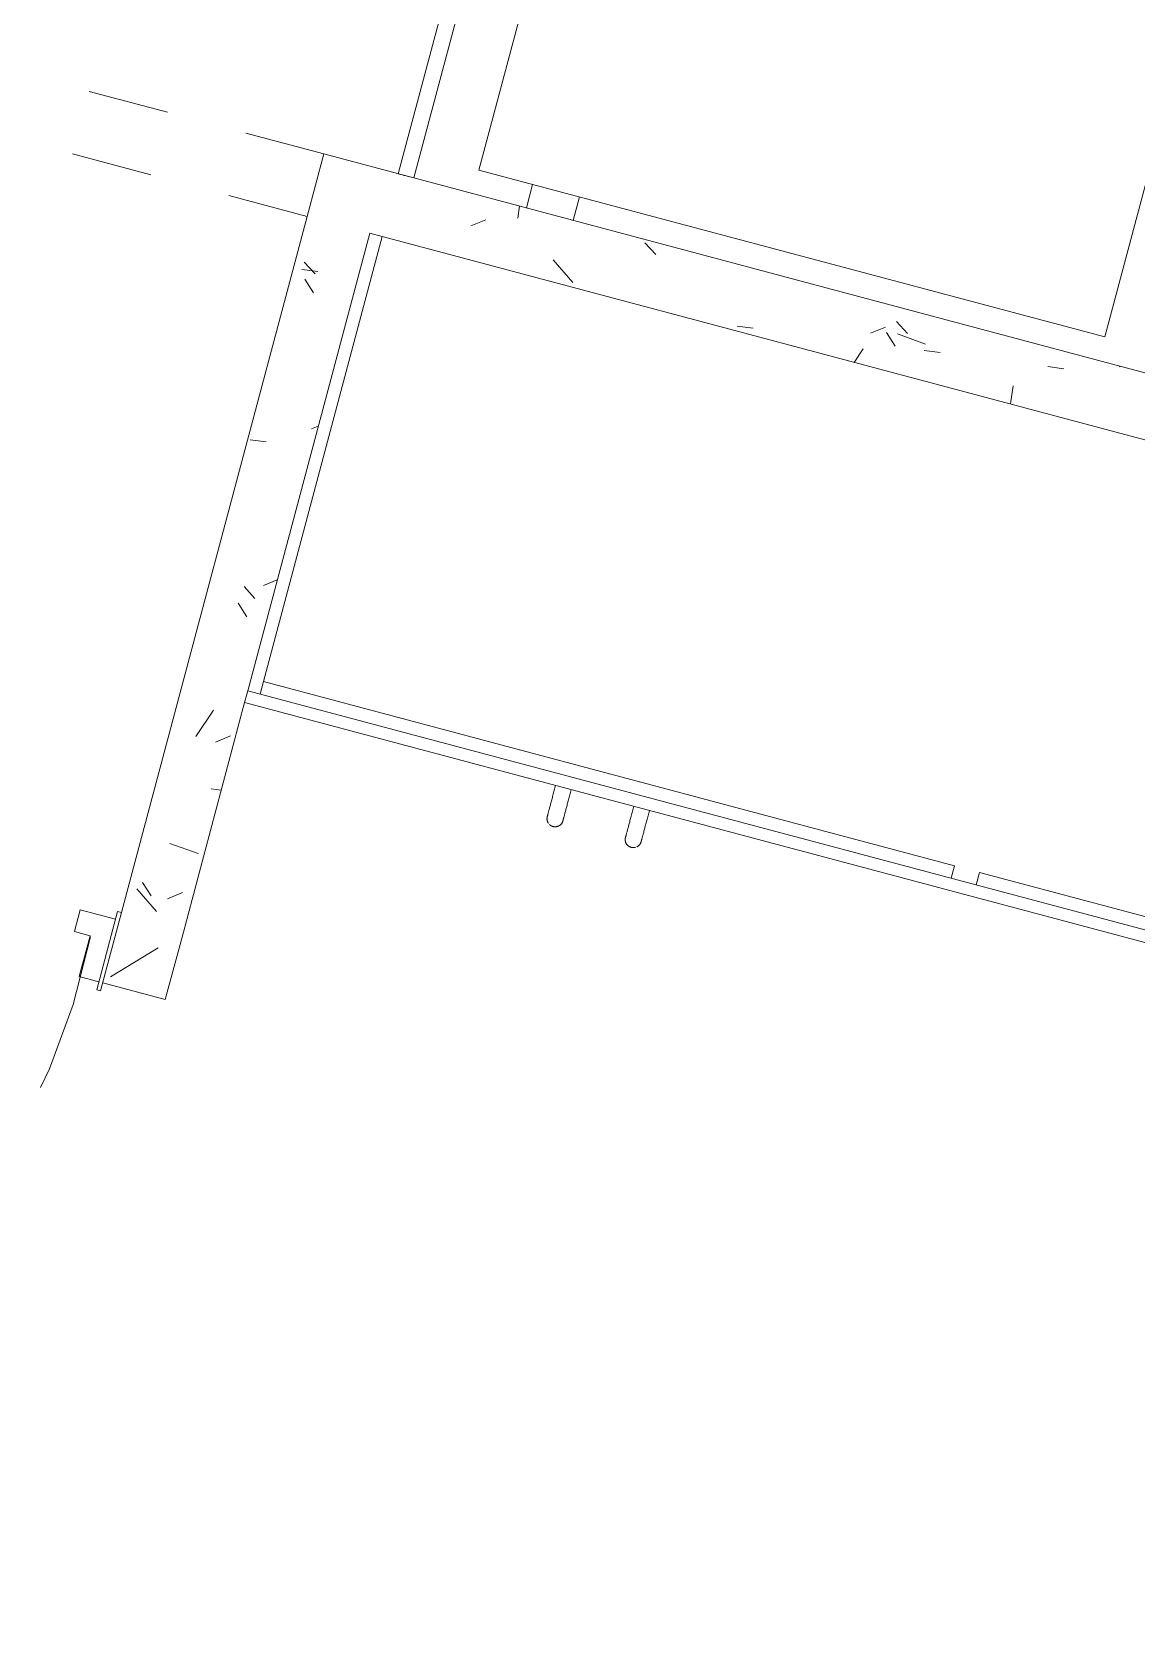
# Model space of a CAD drawing. Header units: metres. Extents: x 689715 to 690980, y 1005284 to 1006835.
# Drawn here: x 690775.866 to 690777.23, y 1005521.919 to 1005523.906 of the extents above; entities that cross this region are included whole.
import ezdxf

# ---------------------------------------------------------------- set-up
doc = ezdxf.new("R2010")
doc.units = ezdxf.units.M
for name, pattern in [('HIDDEN', [0.375, 0.25, -0.125]), ('Overhead', [0.00396875, 0.00238125, -0.0015875]), ('PHANTOM', [2.5, 1.25, -0.25, 0.25, -0.25, 0.25, -0.25])]:
    doc.linetypes.add(name, pattern=pattern)
doc.layers.add('0_HUELLAS CASAS CASTILLA', color=1, linetype='Continuous')
doc.layers.add('0_NUMERO DE LOTE FASE V', color=3, linetype='Continuous')
for name, color, linetype, lineweight in [('Equipos especializados', 8, 'Continuous', 13), ('Líneas ocultas', 7, 'HIDDEN', 13), ('Medium Lines', 10, 'Continuous', 18), ('Modelos genéricos', 7, 'Continuous', 13), ('Muebles de obra', 8, 'Continuous', 13), ('Muros', 7, 'Continuous', 13), ('Overhead', 7, 'Overhead', 13), ('Patrón de corte', 7, 'Continuous', 13), ('Puertas', 7, 'Continuous', 13)]:
    doc.layers.add(name, color=color, linetype=linetype, lineweight=lineweight)
pattern_1 = [(49.99999999999996, (0, -2.328306436538696e-10), (0.4377584771638401, -0.03836033982117172), [0.04599999999999997, -0.5029999999999996]), (354.9999999999999, (0, -2.328306436538696e-10), (-0.0843952140696779, 0.4580987315439033), [0.037, -0.402]), (100.451, (0.03600000008009374, -0.003000000258907676), (0.3526758939897786, 0.4199401312074266), [0.03899999999999999, -0.427]), (46.18399999999996, (0, 0.121999999973923), (0.6506308650644553, -0.1004214988211121), [0.06899999999999998, -0.7539999999999997]), (96.63599999999995, (0.05400000012014061, 0.113999999826774), (0.570191611846052, 0.5938707988951815), [0.058, -0.6409999999999998]), (351.1839999999999, (0, 0.121999999973923), (0.5697220635397624, 0.5936975411065765), [0.05499999999999999, -0.6039999999999999]), (21, (0.06099999987054616, 0.09100000001490116), (0.3642747293136029, -0.245780230253577), [0.04599999999999997, -0.5029999999999996]), (326, (0.06099999987054616, 0.09100000001490116), (0.1482769546615402, 0.4415777901075864), [0.03699999999999999, -0.4019999999999999]), (71.451, (0.09099999989848584, 0.07100000022910535), (0.512048302653334, 0.1963072483374968), [0.03900000000000001, -0.4270000000000002]), (37.49999999999998, (0, -2.328306436538696e-10), (0.007375797972208928, 0.2022933454275577), [0.02, -0.3769999999999999, 0.02, -0.3879999999999999, -0.4039999999999999]), (37.49999999999998, (0, -2.328306436538696e-10), (0.007375797972208928, 0.2022933454275577), [-0.8059999999999998, 0.02, -0.384]), (7.49999999999994, (0, -2.328306436538696e-10), (0.1600503399492728, 0.2399435114399267), [0.02, -0.2129999999999999, 0.02, -0.3679999999999999, -0.154]), (7.49999999999994, (0, -2.328306436538696e-10), (0.1600503399492728, 0.2399435114399267), [-0.6209999999999999, 0.02, -0.134]), (327.5, (-0.136000000173226, -2.328306436538696e-10), (0.325416223879766, -0.01404568388630395), [0.02, -0.132, 0.02, -0.455, -0.6309999999999999]), (327.5, (-0.136000000173226, -2.328306436538696e-10), (0.325416223879766, -0.01404568388630395), [-0.6279999999999999, 0.02, -0.6109999999999999]), (317.4999999999999, (-0.1970000000437722, -2.328306436538696e-10), (0.3554815006055005, 0.06081860510782444), [0.01999999999999999, -0.1779999999999999, 0.01999999999999999, -0.2959999999999999, -0.4479999999999997]), (317.4999999999999, (-0.1970000000437722, -2.328306436538696e-10), (0.3554815006055005, 0.06081860510782444), [-0.5139999999999997, 0.01999999999999999, -0.4279999999999998])]

# ---------------------------------------------------------------- blocks, each defined once
blk = doc.blocks.new('Refrigerator_parametric_8588 - Westinghouse 500x650x1370mm 2-V4-PLANO CLAVE _8 CASAS EN HILERA_ - Dependent 1')
at = {"layer": 'Equipos especializados'}
for p, q in [((0.2712431192603914, 0.4050000000000801), (0.2712431192603914, 0.3750000000000707)), ((0.3312431192603907, 0.3750000000000718), (0.3312431192603907, 0.4050000000000812)), ((0.3999999999999999, 0.3749999999999992), (-0.3999999999999999, 0.3749999999999992)), ((-0.4, 0.3749999999999992), (-0.4, -0.3249999999999941)), ((0.3999999999999999, -0.3249999999999941), (0.3999999999999999, 0.3749999999999992)), ((-0.4019999999999975, -0.3329999999999978), (-0.4019999999999975, -0.3599999999999976)), ((0.4019999999999975, -0.3329999999999978), (-0.4019999999999975, -0.3329999999999978)), ((-0.4, -0.3249999999999941), (0.3999999999999999, -0.3249999999999941)), ((-0.3899999999999994, -0.3249999999999941), (-0.3899999999999994, -0.3329999999999972)), ((0.3899999999999998, -0.3329999999999972), (0.3899999999999998, -0.3249999999999941)), ((0.4019999999999975, -0.3600000000000005), (0.4019999999999975, -0.3329999999999978))]:
    blk.add_line(p, q, dxfattribs=at)
at = {"layer": 'Equipos especializados', "flags": 128}
blk.add_lwpolyline([(-0.4019999999999975, -0.3599999999999975), (-0.3982557503066024, -0.3623161372531946), (-0.387092749513813, -0.3645891292516645), (-0.3687189432051898, -0.3667766344551419), (-0.3434766006276863, -0.3688379037806047), (-0.3118359388631749, -0.370734539680591), (-0.2743863635738973, -0.3724312114168569), (-0.2318254894901752, -0.3738963132051821), (-0.1849461451679221, -0.375102552971329), (-0.1346216040927357, -0.3760274607507476), (-0.0817893172471584, -0.3766538072615002), (-0.02743345017259764, -0.3769699248531843), (0.02743345017259744, -0.3769699248531845), (0.08178931724715814, -0.3766538072615008), (0.1346216040927356, -0.3760274607507486), (0.1849461451679219, -0.3751025529713303), (0.231825489490175, -0.3738963132051838), (0.2743863635738971, -0.372431211416859), (0.3118359388631747, -0.3707345396805933), (0.3434766006276861, -0.3688379037806072), (0.3687189432051898, -0.3667766344551446), (0.387092749513813, -0.3645891292516673), (0.3982557503066024, -0.3623161372531974), (0.4019999999999975, -0.3600000000000005)], dxfattribs=at)
blk = doc.blocks.new('PV_PUERTA SENCILLA - _90 x 2_18-1752378-PLANO CLAVE _8 CASAS EN HILERA_ - Dependent 1')
at = {"layer": 'Líneas ocultas', "color": 253}
for p, q in [((0.3683286352964649, 0.03999999999999443), (0.3683286352964649, 0.8799999999999943)), ((0.4193286352964649, 0.8799999999999943), (0.3683286352964649, 0.8799999999999943)), ((0.4193286352964649, 0.03999999999999443), (0.4193286352964649, 0.8799999999999943)), ((0.4193286352964649, 0.03999999999999443), (0.3683286352964649, 0.03999999999999443))]:
    blk.add_line(p, q, dxfattribs=at)
blk.add_arc((0.4193286352964647, 0.03999999999997304), 0.841546790142994, 93.47440736753113, 183.4744073675307, dxfattribs=at)
at = {"layer": 'Puertas', "color": 253}
for p, q in [((-0.4500000000000027, -0.05000000000000356), (-0.450000000000003, 0.04999999999999645)), ((-0.4450000000000029, 0.04999999999999647), (-0.450000000000003, 0.04999999999999645)), ((-0.4450000000000029, 0.04999999999999647), (-0.4450000000000027, -0.05000000000000354)), ((-0.4500000000000027, -0.05000000000000356), (-0.4450000000000027, -0.05000000000000354))]:
    blk.add_line(p, q, dxfattribs=at)
at = {"layer": 'Puertas', "color": 9, "lineweight": 9}
for p, q in [((-0.4200000000000045, 0.03999999999999649), (-0.4450000000000043, 0.03999999999999646)), ((-0.4200000000000044, -0.01225000000000943), (-0.4200000000000045, 0.03999999999999649)), ((0.45, 0.03999999999999823), (0.4200000000000014, 0.03999999999999804)), ((0.4200000000000014, 0.03999999999999804), (0.4200000000000016, -0.01225000000000783)), ((0.45, 0.03999999999999811), (0.45, -0.04000000000000049)), ((0.4499999999999998, -0.04000000000000187), (0.45, 0.03999999999999823)), ((-0.4000000000000044, -0.01225000000000941), (-0.4200000000000044, -0.01225000000000943)), ((-0.4000000000000044, -0.04000000000000346), (-0.4000000000000044, -0.01225000000000941)), ((0.4200000000000016, -0.01225000000000783), (0.4000000000000016, -0.0122500000000079)), ((0.4000000000000016, -0.0122500000000079), (0.4000000000000013, -0.04000000000000183)), ((-0.4450000000000042, -0.04000000000000354), (-0.4000000000000044, -0.04000000000000346)), ((0.4000000000000013, -0.04000000000000183), (0.440051569265505, -0.04000000000000186))]:
    blk.add_line(p, q, dxfattribs=at)
blk = doc.blocks.new('M_Opening-Door - 0_90 x 2_21 m-1018766-PLANO CLAVE _8 CASAS EN HILERA_ - Dependent 1')
at = {"layer": 'Medium Lines', "color": 53}
for p, q in [((-0.4581886567164147, 0.04000000000000224), (-0.4581886567164147, -0.03999999999999618)), ((0.4418113432835851, -0.03999999999999618), (0.4418113432835851, 0.04000000000000224))]:
    blk.add_line(p, q, dxfattribs=at)
at = {"layer": 'Overhead', "color": 253}
for p, q in [((0.4418113432835851, 0.04000000000000224), (-0.4581886567164147, 0.04000000000000224)), ((-0.4581886567164147, -0.03999999999999618), (0.4418113432835851, -0.03999999999999618))]:
    blk.add_line(p, q, dxfattribs=at)
blk = doc.blocks.new('PV_CLOSET - CLOSET DE 1_83-940808-PLANO CLAVE _8 CASAS EN HILERA_ - Dependent 1')
at = {"layer": 'Muebles de obra'}
for p, q in [((0.8990000000000112, -2.97788460557058e-15), (-0.8989999999999845, -2.97788460557058e-15)), ((-0.8989999999999844, -2.97788460557058e-15), (-0.8989999999999844, -0.5689999999999991)), ((0.8990000000000113, -0.5690000000000002), (0.8990000000000112, -2.97788460557058e-15)), ((-0.898999999999968, -0.569), (-0.01600000000000015, -0.569)), ((-0.898999999999968, -0.569), (-0.898999999999968, -0.5849999999999996)), ((-0.01600000000000015, -0.5849999999999996), (-0.01600000000000015, -0.569)), ((0.01600000000000015, -0.569), (0.8990000000000322, -0.569)), ((0.01600000000000015, -0.5849999999999996), (0.01600000000000015, -0.569)), ((0.8990000000000322, -0.569), (0.8990000000000322, -0.5849999999999996)), ((-0.9150000000000001, -0.585), (0.914999999999998, -0.585)), ((-0.9150000000000001, -0.5999999999999999), (-0.9150000000000001, -0.585)), ((0.9149999999999981, -0.585), (0.9149999999999981, -0.5999999999999999)), ((0.9149999999999981, -0.5999999999999999), (-0.915, -0.5999999999999999))]:
    blk.add_line(p, q, dxfattribs=at)
at = {"layer": 'Muebles de obra', "flags": 128}
for points in [[(-0.5175000000000015, -0.6000000000000618), (-0.5175000000000015, -0.6015995733675272), (-0.5175000000000015, -0.6031965877588289), (-0.5175000000000015, -0.6047884882916182), (-0.5175000000000015, -0.6063727282646315), (-0.5175000000000015, -0.6079467732318647), (-0.5175000000000015, -0.609508105057148), (-0.5175000000000015, -0.6110542259426268), (-0.5175000000000015, -0.6125826624247066), (-0.5175000000000015, -0.6140909693310658), (-0.5175000000000015, -0.6155767336924086), (-0.5175000000000015, -0.6170375786027016), (-0.5175000000000015, -0.6184711670217209), (-0.5175000000000015, -0.6198752055138114), (-0.5175000000000015, -0.621247447916897), (-0.5175000000000015, -0.622585698935864), (-0.5175000000000015, -0.6238878176545579), (-0.5175000000000015, -0.6251517209608008), (-0.5175000000000015, -0.6263753868789209), (-0.5175000000000015, -0.6275568578044832), (-0.5175000000000015, -0.628694243636043), (-0.5175000000000015, -0.6297857247988964), (-0.5175000000000015, -0.6308295551560212), (-0.5175000000000015, -0.6318240648015166), (-0.5175000000000015, -0.6327676627321016), (-0.5175000000000015, -0.6336588393923782), (-0.5175000000000015, -0.6344961690897953), (-0.5175000000000015, -0.6352783122754604), (-0.5175000000000015, -0.6360040176871221), (-0.5175000000000015, -0.6366721243509326), (-0.5175000000000015, -0.6372815634387512), (-0.5175000000000015, -0.6378313599780426), (-0.5175000000000015, -0.6383206344116303), (-0.5175000000000015, -0.6387486040047926), (-0.5175000000000015, -0.639114584097474), (-0.5175000000000015, -0.6394179891996002), (-0.5175000000000015, -0.6396583339277285), (-0.5175000000000015, -0.6398352337815677), (-0.5175000000000015, -0.6399484057590843), (-0.5175000000000015, -0.6399976688092605)], [(-0.4975000000000017, -0.6400000000000624), (-0.4975000000000017, -0.6399680042665008), (-0.4975000000000017, -0.6398720682521664), (-0.4975000000000017, -0.639712345434216), (-0.4975000000000017, -0.6394890913350866), (-0.4975000000000017, -0.6392026631137118), (-0.4975000000000017, -0.6388535189941427), (-0.4975000000000017, -0.6384422175324923), (-0.4975000000000017, -0.6379694167233593), (-0.4975000000000017, -0.6374358729471788), (-0.4975000000000017, -0.6368424397601775), (-0.4975000000000017, -0.6361900665288602), (-0.4975000000000017, -0.635479796911233), (-0.4975000000000017, -0.634712767187168), (-0.4975000000000017, -0.6338902044405985), (-0.4975000000000017, -0.633013424596449), (-0.4975000000000017, -0.6320838303154334), (-0.4975000000000017, -0.6311029087500989), (-0.4975000000000017, -0.6300722291656977), (-0.4975000000000017, -0.6289934404296976), (-0.4975000000000017, -0.6278682683739489), (-0.4975000000000017, -0.6266985130337147), (-0.4975000000000017, -0.6254860457680054), (-0.4975000000000017, -0.6242328062657998), (-0.4975000000000017, -0.6229407994429603), (-0.4975000000000017, -0.6216120922347866), (-0.4975000000000017, -0.6202488102893736), (-0.4975000000000017, -0.6188531345670113), (-0.4975000000000017, -0.6174272978511307), (-0.4975000000000017, -0.6159735811763127), (-0.4975000000000017, -0.6144943101791289), (-0.4975000000000017, -0.6129918513776134), (-0.4975000000000017, -0.6114686083853398), (-0.4975000000000017, -0.6099270180661577), (-0.4975000000000017, -0.6083695466357185), (-0.4975000000000017, -0.6067986857160725), (-0.4975000000000017, -0.6052169483495881), (-0.4975000000000017, -0.6036268649786352), (-0.4975000000000017, -0.602030979397405), (-0.4975000000000017, -0.6004318446823922), (-0.4975000000000017, -0.6000000000000628)], [(-0.4175000000000134, -0.6000000000000596), (-0.4175000000000134, -0.601599573367525), (-0.4175000000000134, -0.6031965877588268), (-0.4175000000000134, -0.6047884882916161), (-0.4175000000000134, -0.6063727282646293), (-0.4175000000000134, -0.6079467732318614), (-0.4175000000000134, -0.6095081050571448), (-0.4175000000000134, -0.6110542259426235), (-0.4175000000000134, -0.6125826624247045), (-0.4175000000000134, -0.6140909693310626), (-0.4175000000000134, -0.6155767336924054), (-0.4175000000000134, -0.6170375786026995), (-0.4175000000000134, -0.6184711670217188), (-0.4175000000000134, -0.6198752055138091), (-0.4175000000000134, -0.6212474479168948), (-0.4175000000000134, -0.6225856989358608), (-0.4175000000000134, -0.6238878176545547), (-0.4175000000000134, -0.6251517209607987), (-0.4175000000000134, -0.6263753868789177), (-0.4175000000000134, -0.627556857804481), (-0.4175000000000134, -0.6286942436360408), (-0.4175000000000134, -0.629785724798893), (-0.4175000000000134, -0.6308295551560179), (-0.4175000000000134, -0.6318240648015145), (-0.4175000000000134, -0.6327676627320994), (-0.4175000000000134, -0.633658839392375), (-0.4175000000000134, -0.6344961690897931), (-0.4175000000000134, -0.6352783122754572), (-0.4175000000000134, -0.6360040176871189), (-0.4175000000000134, -0.6366721243509303), (-0.4175000000000134, -0.637281563438748), (-0.4175000000000134, -0.6378313599780405), (-0.4175000000000134, -0.6383206344116271), (-0.4175000000000134, -0.6387486040047894), (-0.4175000000000134, -0.6391145840974708), (-0.4175000000000134, -0.6394179891995981), (-0.4175000000000134, -0.6396583339277264), (-0.4175000000000134, -0.6398352337815644), (-0.4175000000000134, -0.6399484057590821), (-0.4175000000000134, -0.6399976688092583)], [(-0.3975000000000136, -0.6400000000000592), (-0.3975000000000136, -0.6399680042664975), (-0.3975000000000136, -0.6398720682521631), (-0.3975000000000136, -0.6397123454342127), (-0.3975000000000136, -0.6394890913350845), (-0.3975000000000136, -0.6392026631137085), (-0.3975000000000136, -0.6388535189941406), (-0.3975000000000136, -0.6384422175324891), (-0.3975000000000136, -0.6379694167233572), (-0.3975000000000136, -0.6374358729471756), (-0.3975000000000136, -0.6368424397601743), (-0.3975000000000136, -0.636190066528857), (-0.3975000000000136, -0.6354797969112298), (-0.3975000000000136, -0.6347127671871647), (-0.3975000000000136, -0.6338902044405963), (-0.3975000000000136, -0.6330134245964458), (-0.3975000000000136, -0.6320838303154311), (-0.3975000000000136, -0.6311029087500967), (-0.3975000000000136, -0.6300722291656955), (-0.3975000000000136, -0.6289934404296943), (-0.3975000000000136, -0.6278682683739457), (-0.3975000000000136, -0.6266985130337115), (-0.3975000000000136, -0.6254860457680022), (-0.3975000000000136, -0.6242328062657976), (-0.3975000000000136, -0.6229407994429571), (-0.3975000000000136, -0.6216120922347844), (-0.3975000000000136, -0.6202488102893704), (-0.3975000000000136, -0.6188531345670091), (-0.3975000000000136, -0.6174272978511275), (-0.3975000000000136, -0.6159735811763105), (-0.3975000000000136, -0.6144943101791257), (-0.3975000000000136, -0.6129918513776101), (-0.3975000000000136, -0.6114686083853377), (-0.3975000000000136, -0.6099270180661543), (-0.3975000000000136, -0.6083695466357152), (-0.3975000000000136, -0.6067986857160692), (-0.3975000000000136, -0.6052169483495848), (-0.3975000000000136, -0.6036268649786319), (-0.3975000000000136, -0.6020309793974018), (-0.3975000000000136, -0.60043184468239), (-0.3975000000000136, -0.6000000000000596)], [(0.3974999999999833, -0.6000000000000628), (0.3974999999999833, -0.6015995733675282), (0.3974999999999833, -0.60319658775883), (0.3974999999999833, -0.6047884882916194), (0.3974999999999833, -0.6063727282646325), (0.3974999999999833, -0.6079467732318657), (0.3974999999999833, -0.609508105057148), (0.3974999999999833, -0.6110542259426278), (0.3974999999999833, -0.6125826624247077), (0.3974999999999833, -0.6140909693310658), (0.3974999999999833, -0.6155767336924086), (0.3974999999999833, -0.6170375786027027), (0.3974999999999833, -0.618471167021722), (0.3974999999999833, -0.6198752055138125), (0.3974999999999833, -0.6212474479168981), (0.3974999999999833, -0.622585698935863), (0.3974999999999833, -0.623887817654559), (0.3974999999999833, -0.625151720960802), (0.3974999999999833, -0.6263753868789209), (0.3974999999999833, -0.6275568578044843), (0.3974999999999833, -0.628694243636044), (0.3974999999999833, -0.6297857247988964), (0.3974999999999833, -0.6308295551560222), (0.3974999999999833, -0.6318240648015178), (0.3974999999999833, -0.6327676627321026), (0.3974999999999833, -0.6336588393923782), (0.3974999999999833, -0.6344961690897964), (0.3974999999999833, -0.6352783122754604), (0.3974999999999833, -0.6360040176871232), (0.3974999999999833, -0.6366721243509336), (0.3974999999999833, -0.6372815634387512), (0.3974999999999833, -0.6378313599780437), (0.3974999999999833, -0.6383206344116314), (0.3974999999999833, -0.6387486040047926), (0.3974999999999833, -0.6391145840974751), (0.3974999999999833, -0.6394179891996002), (0.3974999999999833, -0.6396583339277296), (0.3974999999999833, -0.6398352337815677), (0.3974999999999833, -0.6399484057590854), (0.3974999999999833, -0.6399976688092616)], [(0.4174999999999831, -0.6400000000000624), (0.4174999999999831, -0.6399680042665018), (0.4174999999999831, -0.6398720682521675), (0.4174999999999831, -0.6397123454342171), (0.4174999999999831, -0.6394890913350877), (0.4174999999999831, -0.6392026631137118), (0.4174999999999831, -0.6388535189941438), (0.4174999999999831, -0.6384422175324934), (0.4174999999999831, -0.6379694167233604), (0.4174999999999831, -0.63743587294718), (0.4174999999999831, -0.6368424397601775), (0.4174999999999831, -0.6361900665288613), (0.4174999999999831, -0.6354797969112341), (0.4174999999999831, -0.6347127671871691), (0.4174999999999831, -0.6338902044405995), (0.4174999999999831, -0.633013424596449), (0.4174999999999831, -0.6320838303154344), (0.4174999999999831, -0.6311029087500999), (0.4174999999999831, -0.6300722291656988), (0.4174999999999831, -0.6289934404296976), (0.4174999999999831, -0.62786826837395), (0.4174999999999831, -0.6266985130337147), (0.4174999999999831, -0.6254860457680054), (0.4174999999999831, -0.6242328062658008), (0.4174999999999831, -0.6229407994429603), (0.4174999999999831, -0.6216120922347876), (0.4174999999999831, -0.6202488102893736), (0.4174999999999831, -0.6188531345670113), (0.4174999999999831, -0.6174272978511318), (0.4174999999999831, -0.6159735811763127), (0.4174999999999831, -0.61449431017913), (0.4174999999999831, -0.6129918513776145), (0.4174999999999831, -0.6114686083853409), (0.4174999999999831, -0.6099270180661577), (0.4174999999999831, -0.6083695466357195), (0.4174999999999831, -0.6067986857160725), (0.4174999999999831, -0.6052169483495881), (0.4174999999999831, -0.6036268649786352), (0.4174999999999831, -0.602030979397405), (0.4174999999999831, -0.6004318446823932), (0.4174999999999831, -0.6000000000000628)], [(0.4975000000000017, -0.6000000000000596), (0.4975000000000017, -0.601599573367525), (0.4975000000000017, -0.6031965877588268), (0.4975000000000017, -0.6047884882916161), (0.4975000000000017, -0.6063727282646304), (0.4975000000000017, -0.6079467732318625), (0.4975000000000017, -0.6095081050571448), (0.4975000000000017, -0.6110542259426246), (0.4975000000000017, -0.6125826624247055), (0.4975000000000017, -0.6140909693310637), (0.4975000000000017, -0.6155767336924054), (0.4975000000000017, -0.6170375786026995), (0.4975000000000017, -0.6184711670217188), (0.4975000000000017, -0.6198752055138091), (0.4975000000000017, -0.6212474479168948), (0.4975000000000017, -0.6225856989358619), (0.4975000000000017, -0.6238878176545558), (0.4975000000000017, -0.6251517209607987), (0.4975000000000017, -0.6263753868789188), (0.4975000000000017, -0.627556857804481), (0.4975000000000017, -0.6286942436360408), (0.4975000000000017, -0.6297857247988942), (0.4975000000000017, -0.630829555156019), (0.4975000000000017, -0.6318240648015145), (0.4975000000000017, -0.6327676627320994), (0.4975000000000017, -0.6336588393923761), (0.4975000000000017, -0.6344961690897931), (0.4975000000000017, -0.6352783122754583), (0.4975000000000017, -0.63600401768712), (0.4975000000000017, -0.6366721243509303), (0.4975000000000017, -0.6372815634387491), (0.4975000000000017, -0.6378313599780405), (0.4975000000000017, -0.6383206344116281), (0.4975000000000017, -0.6387486040047894), (0.4975000000000017, -0.6391145840974719), (0.4975000000000017, -0.6394179891995981), (0.4975000000000017, -0.6396583339277264), (0.4975000000000017, -0.6398352337815655), (0.4975000000000017, -0.6399484057590821), (0.4975000000000017, -0.6399976688092583)], [(0.5175000000000015, -0.6400000000000592), (0.5175000000000015, -0.6399680042664986), (0.5175000000000015, -0.6398720682521641), (0.5175000000000015, -0.6397123454342138), (0.5175000000000015, -0.6394890913350845), (0.5175000000000015, -0.6392026631137097), (0.5175000000000015, -0.6388535189941416), (0.5175000000000015, -0.6384422175324902), (0.5175000000000015, -0.6379694167233572), (0.5175000000000015, -0.6374358729471767), (0.5175000000000015, -0.6368424397601754), (0.5175000000000015, -0.6361900665288581), (0.5175000000000015, -0.6354797969112309), (0.5175000000000015, -0.6347127671871658), (0.5175000000000015, -0.6338902044405963), (0.5175000000000015, -0.6330134245964468), (0.5175000000000015, -0.6320838303154311), (0.5175000000000015, -0.6311029087500978), (0.5175000000000015, -0.6300722291656955), (0.5175000000000015, -0.6289934404296954), (0.5175000000000015, -0.6278682683739467), (0.5175000000000015, -0.6266985130337115), (0.5175000000000015, -0.6254860457680033), (0.5175000000000015, -0.6242328062657976), (0.5175000000000015, -0.6229407994429582), (0.5175000000000015, -0.6216120922347844), (0.5175000000000015, -0.6202488102893714), (0.5175000000000015, -0.6188531345670091), (0.5175000000000015, -0.6174272978511286), (0.5175000000000015, -0.6159735811763105), (0.5175000000000015, -0.6144943101791268), (0.5175000000000015, -0.6129918513776113), (0.5175000000000015, -0.6114686083853388), (0.5175000000000015, -0.6099270180661555), (0.5175000000000015, -0.6083695466357163), (0.5175000000000015, -0.6067986857160703), (0.5175000000000015, -0.6052169483495848), (0.5175000000000015, -0.603626864978633), (0.5175000000000015, -0.6020309793974029), (0.5175000000000015, -0.60043184468239), (0.5175000000000015, -0.6000000000000596)], [(-0.5175000000000015, -0.6400000000000613), (-0.5175000000000015, -0.6399680042665008), (-0.5175000000000015, -0.6398720682521664), (-0.5175000000000015, -0.639712345434216), (-0.5175000000000015, -0.6394890913350866), (-0.5175000000000015, -0.6392026631137118), (-0.5175000000000015, -0.6388535189941427), (-0.5175000000000015, -0.6384422175324923), (-0.5175000000000015, -0.6379694167233593), (-0.5175000000000015, -0.6374358729471788), (-0.5175000000000015, -0.6368424397601775), (-0.5175000000000015, -0.6361900665288602)], [(-0.5140122966052784, -0.647588807081871), (-0.5143105588050747, -0.6473223144403638), (-0.5145979255636226, -0.6470441076577624), (-0.5148739371554152, -0.6467546318055729), (-0.51513815202078, -0.6464543499834057), (-0.5153901474722982, -0.6461437425781185), (-0.5156295203710015, -0.645823306495303), (-0.5158558877713144, -0.6454935543643331), (-0.5160688875336905, -0.6451550137182767), (-0.5162681789039446, -0.6448082261499479), (-0.5164534430583957, -0.6444537464454798), (-0.5166243836139218, -0.6440921416967819), (-0.5167807271020951, -0.6437239903943123), (-0.5169222234066885, -0.6433498815016204), (-0.5170486461637992, -0.6429704135131303), (-0.5171597931239817, -0.6425861934966726), (-0.5172554864758143, -0.642197836122313), (-0.5173355731303427, -0.6418059626790039), (-0.5173999249660071, -0.6414112000806599), (-0.5174484390335963, -0.6410141798632284), (-0.5174810377209521, -0.6406155371743602), (-0.517497668877131, -0.6402159097573229), (-0.5175000000000015, -0.6400000000000613)], [(-0.4975000000000017, -0.6400000000000613), (-0.4975079989333924, -0.6403998933419274), (-0.4975319829369749, -0.6407991469397532), (-0.4975719136414641, -0.6411971220729504), (-0.4976277271662454, -0.6415931820662032), (-0.4976993342215885, -0.6419866933080118), (-0.4977866202514825, -0.6423770262643327), (-0.4978894456168929, -0.6427635564857032), (-0.4980076458191774, -0.6431456656062233), (-0.4981410317632226, -0.6435227423328126), (-0.4982893900599745, -0.6438941834231489), (-0.4984524833678028, -0.644259394650721), (-0.4986300507722093, -0.6446177917554758), (-0.4988218082032242, -0.644968801378499), (-0.4990274488898677, -0.6453118619792707), (-0.4992466438509053, -0.6456464247340122), (-0.4994790424211606, -0.6459719544136854), (-0.499724272812492, -0.6462879302402461), (-0.4999819427085948, -0.6465938467197762), (-0.5002516398925935, -0.6468892144511672), (-0.5005329329065301, -0.6471735609090569), (-0.5008253717415878, -0.6474464311997703), (-0.5011284885580178, -0.6477073887890512), (-0.5014417984335674, -0.6479560162004251), (-0.501764800139278, -0.648191915683071), (-0.5020969769413209, -0.6484147098481408), (-0.5024377974276747, -0.6486240422724958), (-0.502786716358265, -0.6488195780689121), (-0.5031431755372356, -0.649001004421827), (-0.5035066047059393, -0.649168031087779), (-0.5038764224552359, -0.6493203908597337), (-0.5042520371556142, -0.6494578399945571), (-0.5046328479036816, -0.6495801586029543), (-0.5050182454834782, -0.6496871510012451), (-0.5054076133410863, -0.6497786460244147), (-0.5058003285709987, -0.6498544972999465), (-0.50619576291262, -0.6499145834819786), (-0.5065932837553591, -0.6499588084454375), (-0.5069922551506647, -0.6499871014398177), (-0.5073920388294212, -0.6499994172023615), (-0.5077919952230158, -0.6499957360304769), (-0.5081914844865425, -0.6499760638132532), (-0.508589867522401, -0.649940432022043), (-0.5089865070027146, -0.6498888976601086), (-0.5093807683889313, -0.6498215431714373), (-0.5097720209469321, -0.649738476308843), (-0.5101596387560915, -0.649639829961586), (-0.510543001710601, -0.6495257619427779), (-0.5109214965115114, -0.6493964547369145), (-0.5112945176478845, -0.6492521152079433), (-0.5116614683654733, -0.6490929742683189), (-0.5120217616214111, -0.6489192865095949), (-0.5123748210233466, -0.6487313297951375)], [(-0.4975000000000017, -0.6383206344116303), (-0.4975000000000017, -0.6387486040047915), (-0.4975000000000017, -0.639114584097474), (-0.4975000000000017, -0.6394179891996002), (-0.4975000000000017, -0.6396583339277285), (-0.4975000000000017, -0.6398352337815666), (-0.4975000000000017, -0.6399484057590843), (-0.4975000000000017, -0.6399976688092605)], [(-0.4175000000000134, -0.6400000000000592), (-0.4175000000000134, -0.6399680042664975), (-0.4175000000000134, -0.6398720682521631), (-0.4175000000000134, -0.6397123454342127), (-0.4175000000000134, -0.6394890913350845), (-0.4175000000000134, -0.6392026631137085), (-0.4175000000000134, -0.6388535189941406), (-0.4175000000000134, -0.6384422175324891), (-0.4175000000000134, -0.637969416723356)], [(-0.4024377974276866, -0.6486240422724926), (-0.4027867163582748, -0.6488195780689089), (-0.4031431755372454, -0.6490010044218237), (-0.4035066047059513, -0.6491680310877769), (-0.4038764224552456, -0.6493203908597316), (-0.4042520371556261, -0.6494578399945539), (-0.4046328479036956, -0.649580158602951), (-0.4050182454834901, -0.6496871510012419), (-0.4054076133411004, -0.6497786460244125), (-0.4058003285710106, -0.6498544972999433), (-0.4061957629126319, -0.6499145834819753), (-0.4065932837553688, -0.6499588084454343), (-0.4069922551506788, -0.6499871014398145), (-0.4073920388294309, -0.6499994172023583), (-0.4077919952230256, -0.6499957360304737), (-0.4081914844865544, -0.6499760638132511), (-0.4085898675224108, -0.6499404320220397), (-0.4089865070027286, -0.6498888976601053), (-0.4093807683889432, -0.649821543171434), (-0.4097720209469461, -0.6497384763088397), (-0.4101596387561034, -0.6496398299615828), (-0.4105430017106107, -0.6495257619427747), (-0.4109214965115212, -0.6493964547369112), (-0.4112945176478964, -0.6492521152079401), (-0.4116614683654853, -0.6490929742683157), (-0.412021761621423, -0.6489192865095916), (-0.4123748210233564, -0.6487313297951341), (-0.4127200817515613, -0.6485294048155875), (-0.4130569914625196, -0.6483138346078454), (-0.4133850111725692, -0.648084964038254), (-0.4137036161201407, -0.647843159250904), (-0.4140122966052881, -0.6475888070818688), (-0.4143105588050865, -0.6473223144403616), (-0.4145979255636345, -0.6470441076577603), (-0.4148739371554271, -0.6467546318055708), (-0.4151381520207918, -0.6464543499834025), (-0.4153901474723101, -0.6461437425781151), (-0.4156295203710135, -0.6458233064952997), (-0.4158558877713285, -0.6454935543643299), (-0.4160688875337046, -0.6451550137182734), (-0.4162681789039565, -0.6448082261499447), (-0.4164534430584098, -0.6444537464454765), (-0.4166243836139337, -0.6440921416967786), (-0.416780727102107, -0.64372399039431), (-0.4169222234067003, -0.6433498815016172), (-0.417048646163809, -0.6429704135131271), (-0.4171597931239936, -0.6425861934966705), (-0.4172554864758241, -0.6421978361223097), (-0.4173355731303546, -0.6418059626790007), (-0.4173999249660189, -0.6414112000806577), (-0.4174484390336103, -0.6410141798632252), (-0.4174810377209662, -0.6406155371743579), (-0.417497668877143, -0.6402159097573197), (-0.4175000000000134, -0.6400000000000592)], [(-0.3975000000000136, -0.6400000000000592), (-0.3975079989334043, -0.6403998933419253), (-0.3975319829369868, -0.6407991469397509), (-0.397571913641476, -0.6411971220729472), (-0.3976277271662573, -0.6415931820662011), (-0.3976993342216004, -0.6419866933080096), (-0.3977866202514922, -0.6423770262643294), (-0.3978894456169069, -0.6427635564856999), (-0.3980076458191893, -0.6431456656062201), (-0.3981410317632345, -0.6435227423328094), (-0.3982893900599843, -0.6438941834231456), (-0.3984524833678147, -0.6442593946507189), (-0.3986300507722212, -0.6446177917554726), (-0.3988218082032383, -0.6449688013784958), (-0.3990274488898796, -0.6453118619792675), (-0.3992466438509172, -0.6456464247340089), (-0.3994790424211703, -0.6459719544136822), (-0.3997242728125039, -0.6462879302402429), (-0.3999819427086045, -0.6465938467197739), (-0.4002516398926053, -0.646889214451164), (-0.400532932906542, -0.6471735609090536), (-0.4008253717416019, -0.647446431199767)], [(-0.3975000000000136, -0.6360040176871189), (-0.3975000000000136, -0.6366721243509292), (-0.3975000000000136, -0.637281563438748), (-0.3975000000000136, -0.6378313599780394), (-0.3975000000000136, -0.6383206344116271), (-0.3975000000000136, -0.6387486040047894), (-0.3975000000000136, -0.6391145840974708), (-0.3975000000000136, -0.639417989199597), (-0.3975000000000136, -0.6396583339277253), (-0.3975000000000136, -0.6398352337815644), (-0.3975000000000136, -0.6399484057590811), (-0.3975000000000136, -0.6399976688092572)], [(0.3974999999999833, -0.6400000000000624), (0.3974999999999833, -0.6399680042665018), (0.3974999999999833, -0.6398720682521664), (0.3974999999999833, -0.6397123454342171), (0.3974999999999833, -0.6394890913350877), (0.3974999999999833, -0.6392026631137118), (0.3974999999999833, -0.6388535189941438), (0.3974999999999833, -0.6384422175324934), (0.3974999999999833, -0.6379694167233604)], [(0.41256220257231, -0.6486240422724958), (0.4122132836417197, -0.6488195780689121), (0.4118568244627491, -0.649001004421827), (0.4114933952940454, -0.6491680310877801), (0.4111235775447489, -0.6493203908597337), (0.4107479628443705, -0.6494578399945582), (0.4103671520963032, -0.6495801586029543), (0.4099817545165066, -0.6496871510012451), (0.4095923866588962, -0.6497786460244157), (0.4091996714289861, -0.6498544972999476), (0.4088042370873626, -0.6499145834819786), (0.4084067162446257, -0.6499588084454386), (0.4080077448493179, -0.6499871014398177), (0.4076079611705636, -0.6499994172023615), (0.4072080047769689, -0.649995736030478), (0.4068085155134401, -0.6499760638132532), (0.4064101324775837, -0.649940432022043), (0.4060134929972701, -0.6498888976601086), (0.4056192316110535, -0.6498215431714384), (0.4052279790530527, -0.6497384763088441), (0.4048403612438933, -0.649639829961586), (0.4044569982893838, -0.6495257619427779), (0.4040785034884733, -0.6493964547369155), (0.4037054823521002, -0.6492521152079445), (0.4033385316345114, -0.6490929742683189), (0.4029782383785736, -0.648919286509596), (0.4026251789766381, -0.6487313297951375), (0.4022799182484353, -0.6485294048155907), (0.401943008537477, -0.6483138346078486), (0.4016149888274297, -0.6480849640382572), (0.4012963838798559, -0.6478431592509061), (0.4009877033947086, -0.647588807081872), (0.4006894411949101, -0.6473223144403649), (0.4004020744363621, -0.6470441076577635), (0.4001260628445696, -0.646754631805574), (0.3998618479792048, -0.6464543499834068), (0.3996098525276865, -0.6461437425781185), (0.3993704796289832, -0.645823306495303), (0.3991441122286703, -0.6454935543643331), (0.3989311124662942, -0.6451550137182767), (0.3987318210960402, -0.644808226149949), (0.3985465569415891, -0.6444537464454808), (0.3983756163860629, -0.6440921416967819), (0.3982192728978897, -0.6437239903943123), (0.3980777765932963, -0.6433498815016215), (0.3979513538361855, -0.6429704135131314), (0.397840206876003, -0.6425861934966737), (0.3977445135241704, -0.642197836122313), (0.397664426869642, -0.641805962679005), (0.3976000750339777, -0.6414112000806609), (0.3975515609663886, -0.6410141798632284), (0.3975189622790326, -0.6406155371743611), (0.3975023311228537, -0.640215909757324), (0.3974999999999833, -0.6400000000000624)], [(0.4174999999999831, -0.6400000000000624), (0.4174920010665923, -0.6403998933419285), (0.4174680170630077, -0.6407991469397543), (0.4174280863585206, -0.6411971220729515), (0.4173722728337394, -0.6415931820662043), (0.4173006657783962, -0.6419866933080128), (0.4172133797485023, -0.6423770262643337), (0.4171105543830919, -0.6427635564857032), (0.4169923541808073, -0.6431456656062233), (0.4168589682367622, -0.6435227423328126), (0.4167106099400102, -0.6438941834231489), (0.4165475166321841, -0.6442593946507221), (0.4163699492277754, -0.644617791755477), (0.4161781917967584, -0.644968801378499), (0.4159725511101171, -0.6453118619792707), (0.4157533561490794, -0.6456464247340122), (0.4155209575788242, -0.6459719544136854), (0.4152757271874927, -0.6462879302402472), (0.41501805729139, -0.6465938467197773), (0.4147483601073913, -0.6468892144511672), (0.4144670670934547, -0.6471735609090569), (0.414174628258397, -0.6474464311997703)], [(0.4174999999999831, -0.6360040176871232), (0.4174999999999831, -0.6366721243509336), (0.4174999999999831, -0.6372815634387512), (0.4174999999999831, -0.6378313599780437), (0.4174999999999831, -0.6383206344116303), (0.4174999999999831, -0.6387486040047926), (0.4174999999999831, -0.6391145840974751), (0.4174999999999831, -0.6394179891996002), (0.4174999999999831, -0.6396583339277296), (0.4174999999999831, -0.6398352337815677), (0.4174999999999831, -0.6399484057590854), (0.4174999999999831, -0.6399976688092616)], [(0.4975000000000017, -0.6400000000000592), (0.4975000000000017, -0.6399680042664986), (0.4975000000000017, -0.6398720682521631), (0.4975000000000017, -0.6397123454342138), (0.4975000000000017, -0.6394890913350845), (0.4975000000000017, -0.6392026631137085), (0.4975000000000017, -0.6388535189941406), (0.4975000000000017, -0.6384422175324902), (0.4975000000000017, -0.6379694167233572), (0.4975000000000017, -0.6374358729471767), (0.4975000000000017, -0.6368424397601754), (0.4975000000000017, -0.636190066528857)], [(0.5009877033947248, -0.6475888070818688), (0.5006894411949306, -0.6473223144403616), (0.5004020744363805, -0.6470441076577614), (0.5001260628445902, -0.6467546318055708), (0.4998618479792232, -0.6464543499834036), (0.4996098525277072, -0.6461437425781162), (0.4993704796290038, -0.6458233064953008), (0.4991441122286865, -0.6454935543643299), (0.4989311124663126, -0.6451550137182744), (0.4987318210960586, -0.6448082261499457), (0.4985465569416075, -0.6444537464454776), (0.4983756163860814, -0.6440921416967796), (0.4982192728979081, -0.64372399039431), (0.4980777765933147, -0.6433498815016182), (0.4979513538362061, -0.6429704135131281), (0.4978402068760214, -0.6425861934966705), (0.4977445135241888, -0.6421978361223109), (0.4976644268696604, -0.6418059626790017), (0.4976000750339961, -0.6414112000806577), (0.497551560966407, -0.6410141798632252), (0.497518962279051, -0.6406155371743579), (0.4975023311228721, -0.6402159097573208), (0.4975000000000017, -0.6400000000000592)], [(0.5175000000000015, -0.6400000000000592), (0.517492001066613, -0.6403998933419253), (0.5174680170630283, -0.6407991469397509), (0.5174280863585412, -0.6411971220729483), (0.5173722728337578, -0.6415931820662011), (0.5173006657784146, -0.6419866933080096), (0.5172133797485208, -0.6423770262643305), (0.5171105543831103, -0.6427635564857009), (0.5169923541808257, -0.6431456656062212), (0.5168589682367806, -0.6435227423328105), (0.5167106099400286, -0.6438941834231467), (0.5165475166322026, -0.6442593946507189), (0.516369949227796, -0.6446177917554737), (0.5161781917967789, -0.6449688013784958), (0.5159725511101355, -0.6453118619792675), (0.5157533561490979, -0.64564642473401), (0.5155209575788448, -0.6459719544136833), (0.5152757271875111, -0.646287930240244), (0.5150180572914106, -0.6465938467197739), (0.5147483601074098, -0.646889214451164), (0.5144670670934731, -0.6471735609090536), (0.5141746282584153, -0.6474464311997681), (0.5138715114419875, -0.647707388789049), (0.5135582015664358, -0.6479560162004229), (0.5132351998607252, -0.6481919156830689), (0.5129030230586823, -0.6484147098481385), (0.5125622025723306, -0.6486240422724926), (0.5122132836417381, -0.6488195780689089), (0.5118568244627696, -0.6490010044218237), (0.5114933952940638, -0.6491680310877769), (0.5111235775447673, -0.6493203908597316), (0.510747962844389, -0.649457839994555), (0.5103671520963217, -0.6495801586029522), (0.509981754516525, -0.6496871510012419), (0.5095923866589168, -0.6497786460244125), (0.5091996714290046, -0.6498544972999444), (0.5088042370873832, -0.6499145834819753), (0.5084067162446442, -0.6499588084454354), (0.5080077448493385, -0.6499871014398145), (0.5076079611705842, -0.6499994172023594), (0.5072080047769874, -0.6499957360304748), (0.5068085155134607, -0.6499760638132511), (0.5064101324776021, -0.6499404320220408), (0.5060134929972886, -0.6498888976601064), (0.5056192316110718, -0.649821543171435), (0.5052279790530712, -0.6497384763088409), (0.5048403612439117, -0.6496398299615839), (0.5044569982894022, -0.6495257619427758), (0.5040785034884917, -0.6493964547369123), (0.5037054823521208, -0.6492521152079411), (0.5033385316345298, -0.6490929742683168), (0.502978238378592, -0.6489192865095926), (0.5026251789766587, -0.6487313297951353)], [(0.5175000000000015, -0.6383206344116281), (0.5175000000000015, -0.6387486040047894), (0.5175000000000015, -0.6391145840974719), (0.5175000000000015, -0.6394179891995981), (0.5175000000000015, -0.6396583339277264), (0.5175000000000015, -0.6398352337815644), (0.5175000000000015, -0.6399484057590821), (0.5175000000000015, -0.6399976688092583)]]:
    blk.add_lwpolyline(points, dxfattribs=at)
blk = doc.blocks.new('MUEBLES COCINA CASTILLA 2 - MUEBLES COCINA CASTILLA 2-1876569-PLANO CLAVE _8 CASAS EN HILERA_ - Dependent 1')
at = {"layer": 'Modelos genéricos', "color": 9, "lineweight": 9}
for p, q in [((1.655, 1.900000000000001), (1.635, 1.900000000000001)), ((1.635, 1.900000000000001), (1.635, 1.319999999999995)), ((1.655, 1.319999999999995), (1.655, 1.900000000000001))]:
    blk.add_line(p, q, dxfattribs=at)
blk = doc.blocks.new('012-AR_CASTILLA_MODELO B_rvt-1-PLANO CLAVE _8 CASAS EN HILERA_ - Dependent 1')
at = {"layer": 'Patrón de corte'}
h = blk.add_hatch(dxfattribs=at)
h.set_pattern_fill('HORMIGÓN', color=254, scale=0.9999999999999999, style=0, pattern_type=2)
h.set_pattern_definition(pattern_1)
h.paths.add_polyline_path([(10.74178603233304, 88.67771324026398), (10.74178603210021, 88.75771324033849), (10.66178603237495, 88.75771324033849), (10.66178603214212, 88.67771324026398)], flags=0)
h = blk.add_hatch(dxfattribs=at)
h.set_pattern_fill('HORMIGÓN', color=254, scale=0.9999999999999999, style=0, pattern_type=2)
h.set_pattern_definition(pattern_1)
h.paths.add_polyline_path([(10.66178603237495, 87.77771324035712), (10.74178603210021, 87.77771324035712), (10.74178603233304, 88.67771324026398), (10.66178603214212, 88.67771324026398), (10.66178603237495, 87.86425772332586)], flags=0)
h = blk.add_hatch(dxfattribs=at)
h.set_pattern_fill('HORMIGÓN', color=254, scale=0.9999999999999999, style=0, pattern_type=2)
h.set_pattern_definition(pattern_1)
h.paths.add_polyline_path([(10.74178603210021, 87.69771324051544), (10.74178603210021, 87.77771324035712), (7.521837601670995, 87.77771324035712), (7.521837601438165, 87.69771324074827), (10.60719922359567, 87.69771324028261)], flags=0)
at = {"layer": 'Muros', "color": 253}
for p, q in [((10.74178603210021, 88.75771324033849), (10.66178603237495, 88.75771324033849)), ((10.66178603237495, 88.75771324033849), (10.66178603214212, 88.67771324026398)), ((10.66178603214212, 88.67771324026398), (10.66178603237495, 88.37771324045025)), ((10.74178603210021, 87.77771324035712), (10.74178603244945, 88.6677132404875)), ((10.66178603231674, 88.36271324078552), (10.66178603237495, 87.77771324035712)), ((10.66178603237495, 87.77771324035712), (10.64578620012617, 87.77771324058995)), ((9.046837662695907, 87.69771324051544), (10.74178603210021, 87.69771324051544))]:
    blk.add_line(p, q, dxfattribs=at)
at = {"color": 254, "lineweight": 13}
for name, p in [('PV_PUERTA SENCILLA - _90 x 2_18-1752378-PLANO CLAVE _8 CASAS EN HILERA_ - Dependent 1', (11.19178603228647, 88.71771324030124)), ('MUEBLES COCINA CASTILLA 2 - MUEBLES COCINA CASTILLA 2-1876569-PLANO CLAVE _8 CASAS EN HILERA_ - Dependent 1', (8.991837601759471, 85.7977132408414)), ('Refrigerator_parametric_8588 - Westinghouse 500x650x1370mm 2-V4-PLANO CLAVE _8 CASAS EN HILERA_ - Dependent 1', (10.15178603224922, 87.29271324095316))]:
    blk.add_blockref(name, p, dxfattribs=at)
at = {"color": 254, "lineweight": 13, "rotation": 179.9999999999999}
for name, p in [('PV_CLOSET - CLOSET DE 1_83-940808-PLANO CLAVE _8 CASAS EN HILERA_ - Dependent 1', (9.746786199859343, 87.77771324012429)), ('M_Opening-Door - 0_90 x 2_21 m-1018766-PLANO CLAVE _8 CASAS EN HILERA_ - Dependent 1', (11.18359737563878, 87.73771324031986))]:
    blk.add_blockref(name, p, dxfattribs=at)
blk = doc.blocks.new('CASTILLAS B BLOQUE 8')
at = {"layer": '0_HUELLAS CASAS CASTILLA', "color": 8, "lineweight": 5, "rotation": 90}
blk.add_blockref('012-AR_CASTILLA_MODELO B_rvt-1-PLANO CLAVE _8 CASAS EN HILERA_ - Dependent 1', (365.6615329058841, -32.08183759375243), dxfattribs=at)

msp = doc.modelspace()

# ---------------------------------------------------------------- block references
at = {"layer": '0_NUMERO DE LOTE FASE V', "linetype": 'PHANTOM', "rotation": 75.06604352304308}
msp.add_blockref('CASTILLAS B BLOQUE 8', (690683.9742991681, 1005260.679424528), dxfattribs=at)

doc.saveas('drawing.dxf')
